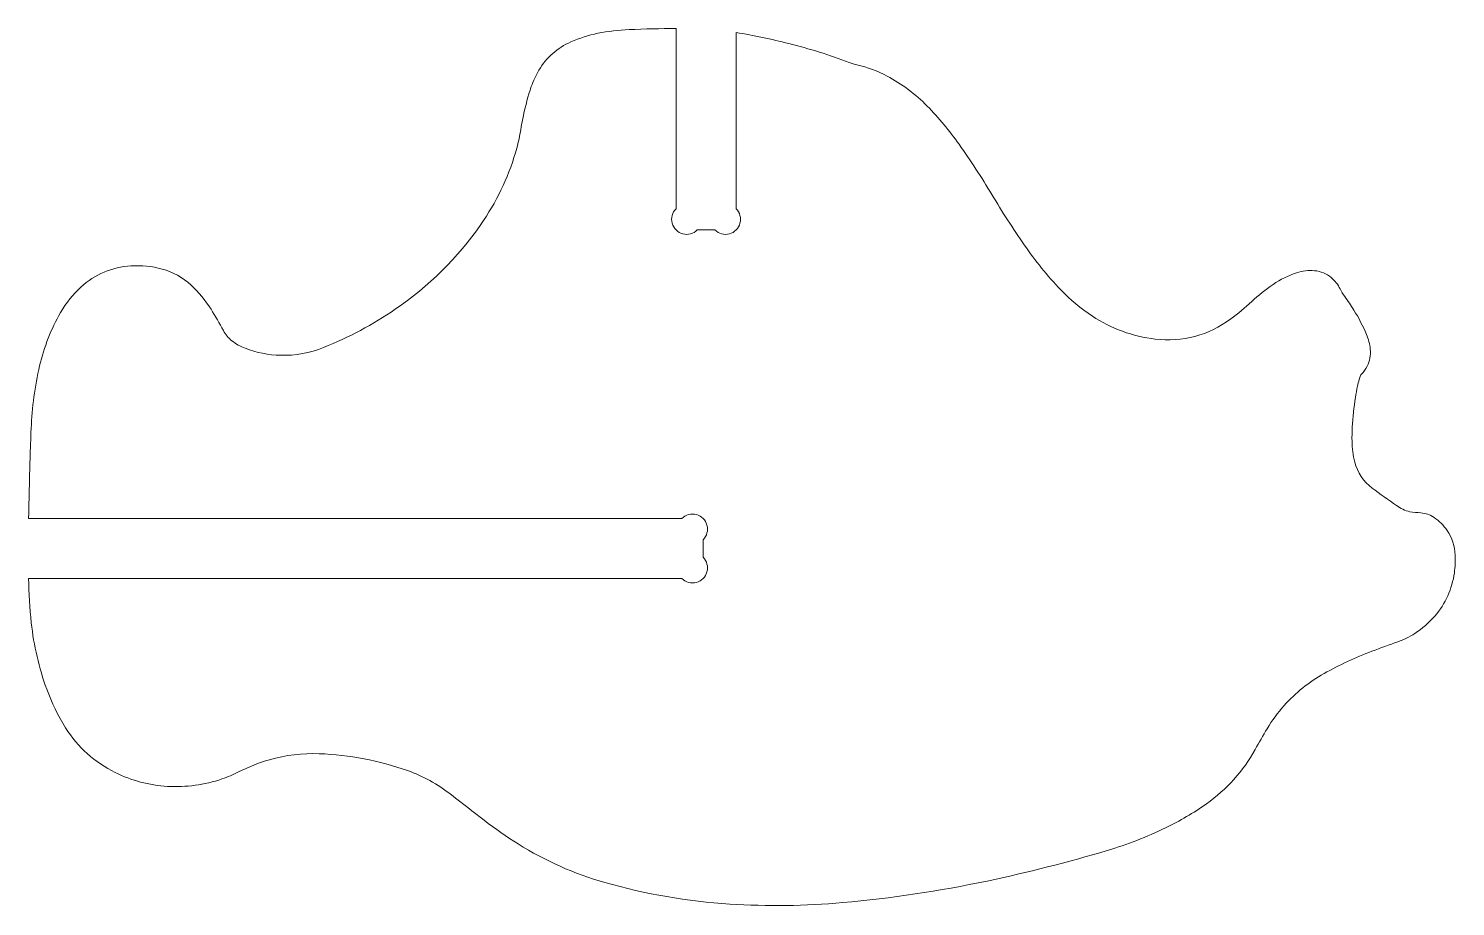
# Model space of a CAD drawing. Header units: millimetres. Extents: x -108 to 108, y -119 to 67.
# Drawn here: x -16.49 to 11.03, y -16.09 to 0.84 of the extents above; entities that cross this region are included whole.
import ezdxf

# ---------------------------------------------------------------- set-up
doc = ezdxf.new("R2010")
doc.units = ezdxf.units.MM
doc.header["$MEASUREMENT"] = 0
doc.layers.add('Capa 1', color=7, linetype='Continuous')

msp = doc.modelspace()

# ---------------------------------------------------------------- linework, layer by layer
at = {"layer": 'Capa 1', "color": 18, "lineweight": 9}
msp.add_open_spline([(-2.8399, 0.764), (-2.8399, 0.764), (-2.8401, -2.6363), (-2.8401, -2.6363), (-2.8401, -2.6363), (-2.767, -2.7094), (-2.7384, -2.8161), (-2.7652, -2.916), (-2.7652, -2.916), (-2.792, -3.0159), (-2.87, -3.094), (-2.9699, -3.1208), (-2.9699, -3.1208), (-3.0699, -3.1475), (-3.1765, -3.119), (-3.2497, -3.0458), (-3.2497, -3.0458), (-3.2497, -3.0458), (-3.5889, -3.0458), (-3.5889, -3.0458), (-3.5889, -3.0458), (-3.6621, -3.119), (-3.7687, -3.1475), (-3.8687, -3.1208), (-3.8687, -3.1208), (-3.9686, -3.094), (-4.0467, -3.0159), (-4.0734, -2.916), (-4.0734, -2.916), (-4.1002, -2.8161), (-4.0716, -2.7094), (-3.9985, -2.6363), (-3.9985, -2.6363), (-3.9985, -2.6363), (-3.9985, 0.8394), (-3.9985, 0.8394), (-3.9985, 0.8394), (-4.3005, 0.8382), (-4.6025, 0.8314), (-4.9043, 0.8191), (-4.9043, 0.8191), (-5.1062, 0.8109), (-5.3071, 0.7868), (-5.5052, 0.7469), (-5.5052, 0.7469), (-5.6846, 0.7108), (-5.8596, 0.6554), (-6.0272, 0.5816), (-6.0272, 0.5816), (-6.2834, 0.4689), (-6.4981, 0.2793), (-6.6417, 0.0389), (-6.6417, 0.0389), (-6.7022, -0.0624), (-6.752, -0.1697), (-6.7903, -0.2814), (-6.7903, -0.2814), (-6.8519, -0.4612), (-6.9018, -0.6447), (-6.9398, -0.8309), (-6.9398, -0.8309), (-6.9646, -0.9525), (-6.9877, -1.0744), (-7.0093, -1.1967), (-7.0093, -1.1967), (-7.0309, -1.319), (-7.0597, -1.4399), (-7.0956, -1.5588), (-7.0956, -1.5588), (-7.2444, -2.0516), (-7.4699, -2.5181), (-7.7637, -2.9408), (-7.7637, -2.9408), (-8.209, -3.5815), (-8.7678, -4.1356), (-9.4123, -4.5755), (-9.4123, -4.5755), (-9.8451, -4.871), (-10.309, -5.1185), (-10.7953, -5.3137), (-10.7953, -5.3137), (-11.0588, -5.4195), (-11.3411, -5.4704), (-11.6248, -5.4635), (-11.6248, -5.4635), (-11.8587, -5.4577), (-12.0899, -5.4117), (-12.3081, -5.3274), (-12.3081, -5.3274), (-12.3993, -5.2921), (-12.485, -5.244), (-12.5625, -5.1844), (-12.5625, -5.1844), (-12.6313, -5.1315), (-12.6879, -5.0644), (-12.7283, -4.9876), (-12.7283, -4.9876), (-12.8023, -4.8468), (-12.8819, -4.709), (-12.9668, -4.5744), (-12.9668, -4.5744), (-13.0746, -4.4034), (-13.2039, -4.2469), (-13.3515, -4.1087), (-13.3515, -4.1087), (-13.5089, -3.9612), (-13.7003, -3.8548), (-13.9087, -3.799), (-13.9087, -3.799), (-14.1057, -3.7462), (-14.3099, -3.7257), (-14.5135, -3.7381), (-14.5135, -3.7381), (-14.8711, -3.7599), (-15.2102, -3.9037), (-15.4744, -4.1458), (-15.4744, -4.1458), (-15.6294, -4.2878), (-15.7615, -4.4528), (-15.8663, -4.635), (-15.8663, -4.635), (-16.0509, -4.9563), (-16.1874, -5.303), (-16.2713, -5.664), (-16.2713, -5.664), (-16.3639, -6.0619), (-16.4188, -6.4675), (-16.4353, -6.8757), (-16.4353, -6.8757), (-16.4512, -7.2652), (-16.4633, -7.6548), (-16.4716, -8.0446), (-16.4716, -8.0446), (-16.4737, -8.1387), (-16.4758, -8.2329), (-16.478, -8.327), (-16.478, -8.327), (-16.4803, -8.4212), (-16.4825, -8.5153), (-16.4847, -8.6095), (-16.4847, -8.6095), (-16.4847, -8.6095), (-3.8864, -8.6095), (-3.8864, -8.6095), (-3.8864, -8.6095), (-3.8132, -8.5363), (-3.7066, -8.5078), (-3.6066, -8.5346), (-3.6066, -8.5346), (-3.5067, -8.5613), (-3.4287, -8.6394), (-3.4019, -8.7393), (-3.4019, -8.7393), (-3.3751, -8.8393), (-3.4037, -8.9459), (-3.4768, -9.019), (-3.4768, -9.019), (-3.4768, -9.019), (-3.4768, -9.3591), (-3.4768, -9.3591), (-3.4768, -9.3591), (-3.4037, -9.4322), (-3.3751, -9.5389), (-3.4019, -9.6388), (-3.4019, -9.6388), (-3.4287, -9.7387), (-3.5067, -9.8168), (-3.6066, -9.8436), (-3.6066, -9.8436), (-3.7066, -9.8703), (-3.8132, -9.8418), (-3.8864, -9.7686), (-3.8864, -9.7686), (-3.8864, -9.7686), (-16.4857, -9.7686), (-16.4857, -9.7686), (-16.4857, -9.7686), (-16.4807, -10.0537), (-16.4629, -10.3383), (-16.4324, -10.6218), (-16.4324, -10.6218), (-16.3854, -11.0594), (-16.2853, -11.4895), (-16.1343, -11.9029), (-16.1343, -11.9029), (-16.0392, -12.1633), (-15.9171, -12.4129), (-15.7699, -12.6478), (-15.7699, -12.6478), (-15.5378, -13.0183), (-15.2072, -13.3166), (-14.8149, -13.5096), (-14.8149, -13.5096), (-14.4995, -13.6648), (-14.1564, -13.7556), (-13.8054, -13.7767), (-13.8054, -13.7767), (-13.4492, -13.7982), (-13.0923, -13.7496), (-12.7548, -13.6337), (-12.7548, -13.6337), (-12.6455, -13.5962), (-12.5391, -13.5513), (-12.436, -13.4992), (-12.436, -13.4992), (-12.2444, -13.4025), (-12.0442, -13.3238), (-11.8381, -13.2641), (-11.8381, -13.2641), (-11.5267, -13.1739), (-11.2028, -13.1344), (-10.879, -13.147), (-10.879, -13.147), (-10.2988, -13.1696), (-9.7251, -13.2793), (-9.1775, -13.4721), (-9.1775, -13.4721), (-9.0293, -13.5243), (-8.8857, -13.5889), (-8.7483, -13.6651), (-8.7483, -13.6651), (-8.6017, -13.7464), (-8.4616, -13.8391), (-8.3294, -13.9423), (-8.3294, -13.9423), (-8.1197, -14.1062), (-7.9093, -14.2693), (-7.6984, -14.4316), (-7.6984, -14.4316), (-7.4872, -14.594), (-7.2685, -14.7464), (-7.0428, -14.8881), (-7.0428, -14.8881), (-6.5243, -15.2138), (-5.9621, -15.4639), (-5.3731, -15.6311), (-5.3731, -15.6311), (-4.5861, -15.8545), (-3.7778, -15.9938), (-2.9614, -16.0466), (-2.9614, -16.0466), (-2.236, -16.0935), (-1.5082, -16.0845), (-0.7842, -16.0197), (-0.7842, -16.0197), (0.1517, -15.936), (1.0817, -15.7966), (2.001, -15.6024), (2.001, -15.6024), (2.7806, -15.4377), (3.553, -15.2415), (4.3167, -15.0142), (4.3167, -15.0142), (4.7025, -14.8993), (5.0783, -14.7536), (5.4407, -14.5785), (5.4407, -14.5785), (5.7171, -14.4449), (5.9821, -14.2889), (6.233, -14.1121), (6.233, -14.1121), (6.6201, -13.8392), (6.9401, -13.4822), (7.1692, -13.0677), (7.1692, -13.0677), (7.2441, -12.9322), (7.3213, -12.7979), (7.4008, -12.6651), (7.4008, -12.6651), (7.4958, -12.5064), (7.6057, -12.3572), (7.729, -12.2195), (7.729, -12.2195), (7.9499, -11.9727), (8.2101, -11.7639), (8.4989, -11.6017), (8.4989, -11.6017), (8.7952, -11.4352), (9.1037, -11.2912), (9.4216, -11.1708), (9.4216, -11.1708), (9.5877, -11.1079), (9.7545, -11.0469), (9.922, -10.9876), (9.922, -10.9876), (10.0362, -10.9472), (10.1454, -10.8939), (10.2475, -10.8287), (10.2475, -10.8287), (10.3924, -10.7362), (10.5229, -10.623), (10.635, -10.4927), (10.635, -10.4927), (10.8385, -10.256), (10.9694, -9.9659), (11.0121, -9.6566), (11.0121, -9.6566), (11.0276, -9.5443), (11.0328, -9.4309), (11.0277, -9.3176), (11.0277, -9.3176), (11.02, -9.1479), (10.9661, -8.9835), (10.8717, -8.8422), (10.8717, -8.8422), (10.8049, -8.7422), (10.7192, -8.6563), (10.6194, -8.5893), (10.6194, -8.5893), (10.5438, -8.5385), (10.4562, -8.5085), (10.3653, -8.5023), (10.3653, -8.5023), (10.2947, -8.4974), (10.2242, -8.4897), (10.1542, -8.479), (10.1542, -8.479), (10.1063, -8.4718), (10.06, -8.4563), (10.0173, -8.4334), (10.0173, -8.4334), (9.9761, -8.4113), (9.9361, -8.3869), (9.8975, -8.3604), (9.8975, -8.3604), (9.7384, -8.2509), (9.5814, -8.1383), (9.4267, -8.0227), (9.4267, -8.0227), (9.2611, -7.8989), (9.1426, -7.7221), (9.0909, -7.5219), (9.0909, -7.5219), (9.0574, -7.392), (9.0396, -7.2586), (9.0378, -7.1245), (9.0378, -7.1245), (9.0366, -7.0327), (9.0385, -6.9409), (9.0435, -6.8493), (9.0435, -6.8493), (9.0539, -6.6569), (9.074, -6.4652), (9.1036, -6.2748), (9.1036, -6.2748), (9.1149, -6.2024), (9.128, -6.1304), (9.1431, -6.0587), (9.1431, -6.0587), (9.1524, -6.0143), (9.1637, -5.9703), (9.1767, -5.9269), (9.1767, -5.9269), (9.1844, -5.9013), (9.1936, -5.8762), (9.2041, -5.8516), (9.2041, -5.8516), (9.2075, -5.8437), (9.2123, -5.8364), (9.2182, -5.8301), (9.2182, -5.8301), (9.2622, -5.7837), (9.2993, -5.7313), (9.3286, -5.6745), (9.3286, -5.6745), (9.3805, -5.5736), (9.4019, -5.4599), (9.39, -5.3471), (9.39, -5.3471), (9.3797, -5.2486), (9.355, -5.1522), (9.3166, -5.0609), (9.3166, -5.0609), (9.248, -4.8978), (9.1663, -4.7406), (9.0721, -4.5908), (9.0721, -4.5908), (9.0162, -4.5018), (8.9577, -4.4145), (8.8967, -4.329), (8.8967, -4.329), (8.8638, -4.2828), (8.8346, -4.2342), (8.8094, -4.1835), (8.8094, -4.1835), (8.7676, -4.0995), (8.709, -4.025), (8.6373, -3.9646), (8.6373, -3.9646), (8.5464, -3.8881), (8.4342, -3.8414), (8.3158, -3.8311), (8.3158, -3.8311), (8.199, -3.8208), (8.0814, -3.8346), (7.97, -3.8715), (7.97, -3.8715), (7.809, -3.9249), (7.6562, -4.0006), (7.5162, -4.0963), (7.5162, -4.0963), (7.3707, -4.1957), (7.2327, -4.3055), (7.1032, -4.425), (7.1032, -4.425), (6.9738, -4.5443), (6.8385, -4.657), (6.6976, -4.7626), (6.6976, -4.7626), (6.2812, -5.0749), (5.7599, -5.2143), (5.2431, -5.1517), (5.2431, -5.1517), (4.8098, -5.0992), (4.3943, -4.9469), (4.0298, -4.7068), (4.0298, -4.7068), (3.8084, -4.561), (3.6041, -4.3907), (3.4208, -4.1991), (3.4208, -4.1991), (3.1636, -3.9303), (2.9283, -3.6412), (2.7172, -3.3348), (2.7172, -3.3348), (2.4984, -3.0173), (2.2899, -2.6929), (2.0918, -2.3621), (2.0918, -2.3621), (1.8938, -2.0312), (1.6828, -1.7082), (1.4594, -1.3938), (1.4594, -1.3938), (1.2738, -1.1326), (1.0684, -0.886), (0.8451, -0.6561), (0.8451, -0.6561), (0.6191, -0.4234), (0.3577, -0.2281), (0.0704, -0.0773), (0.0704, -0.0773), (-0.1127, 0.0188), (-0.3073, 0.091), (-0.5088, 0.1377), (-0.5088, 0.1377), (-0.5591, 0.1493), (-0.6084, 0.1644), (-0.6566, 0.1828), (-0.6566, 0.1828), (-1.038, 0.3289), (-1.4279, 0.4517), (-1.8242, 0.5505), (-1.8242, 0.5505), (-2.16, 0.6342), (-2.4988, 0.7054), (-2.8399, 0.764)], degree=3, knots=[0, 0, 0, 0, 0.0086957, 0.0086957, 0.0086957, 0.0086957, 0.0173913, 0.0173913, 0.0173913, 0.0173913, 0.026087, 0.026087, 0.026087, 0.026087, 0.0347826, 0.0347826, 0.0347826, 0.0347826, 0.0434783, 0.0434783, 0.0434783, 0.0434783, 0.0521739, 0.0521739, 0.0521739, 0.0521739, 0.0608696, 0.0608696, 0.0608696, 0.0608696, 0.0695652, 0.0695652, 0.0695652, 0.0695652, 0.0782609, 0.0782609, 0.0782609, 0.0782609, 0.0869565, 0.0869565, 0.0869565, 0.0869565, 0.0956522, 0.0956522, 0.0956522, 0.0956522, 0.1043478, 0.1043478, 0.1043478, 0.1043478, 0.1130435, 0.1130435, 0.1130435, 0.1130435, 0.1217391, 0.1217391, 0.1217391, 0.1217391, 0.1304348, 0.1304348, 0.1304348, 0.1304348, 0.1391304, 0.1391304, 0.1391304, 0.1391304, 0.1478261, 0.1478261, 0.1478261, 0.1478261, 0.1565217, 0.1565217, 0.1565217, 0.1565217, 0.1652174, 0.1652174, 0.1652174, 0.1652174, 0.173913, 0.173913, 0.173913, 0.173913, 0.1826087, 0.1826087, 0.1826087, 0.1826087, 0.1913043, 0.1913043, 0.1913043, 0.1913043, 0.2, 0.2, 0.2, 0.2, 0.2086957, 0.2086957, 0.2086957, 0.2086957, 0.2173913, 0.2173913, 0.2173913, 0.2173913, 0.226087, 0.226087, 0.226087, 0.226087, 0.2347826, 0.2347826, 0.2347826, 0.2347826, 0.2434783, 0.2434783, 0.2434783, 0.2434783, 0.2521739, 0.2521739, 0.2521739, 0.2521739, 0.2608696, 0.2608696, 0.2608696, 0.2608696, 0.2695652, 0.2695652, 0.2695652, 0.2695652, 0.2782609, 0.2782609, 0.2782609, 0.2782609, 0.2869565, 0.2869565, 0.2869565, 0.2869565, 0.2956522, 0.2956522, 0.2956522, 0.2956522, 0.3043478, 0.3043478, 0.3043478, 0.3043478, 0.3130435, 0.3130435, 0.3130435, 0.3130435, 0.3217391, 0.3217391, 0.3217391, 0.3217391, 0.3304348, 0.3304348, 0.3304348, 0.3304348, 0.3391304, 0.3391304, 0.3391304, 0.3391304, 0.3478261, 0.3478261, 0.3478261, 0.3478261, 0.3565217, 0.3565217, 0.3565217, 0.3565217, 0.3652174, 0.3652174, 0.3652174, 0.3652174, 0.373913, 0.373913, 0.373913, 0.373913, 0.3826087, 0.3826087, 0.3826087, 0.3826087, 0.3913043, 0.3913043, 0.3913043, 0.3913043, 0.4, 0.4, 0.4, 0.4, 0.4086957, 0.4086957, 0.4086957, 0.4086957, 0.4173913, 0.4173913, 0.4173913, 0.4173913, 0.426087, 0.426087, 0.426087, 0.426087, 0.4347826, 0.4347826, 0.4347826, 0.4347826, 0.4434783, 0.4434783, 0.4434783, 0.4434783, 0.4521739, 0.4521739, 0.4521739, 0.4521739, 0.4608696, 0.4608696, 0.4608696, 0.4608696, 0.4695652, 0.4695652, 0.4695652, 0.4695652, 0.4782609, 0.4782609, 0.4782609, 0.4782609, 0.4869565, 0.4869565, 0.4869565, 0.4869565, 0.4956522, 0.4956522, 0.4956522, 0.4956522, 0.5043478, 0.5043478, 0.5043478, 0.5043478, 0.5130435, 0.5130435, 0.5130435, 0.5130435, 0.5217391, 0.5217391, 0.5217391, 0.5217391, 0.5304348, 0.5304348, 0.5304348, 0.5304348, 0.5391304, 0.5391304, 0.5391304, 0.5391304, 0.5478261, 0.5478261, 0.5478261, 0.5478261, 0.5565217, 0.5565217, 0.5565217, 0.5565217, 0.5652174, 0.5652174, 0.5652174, 0.5652174, 0.573913, 0.573913, 0.573913, 0.573913, 0.5826087, 0.5826087, 0.5826087, 0.5826087, 0.5913043, 0.5913043, 0.5913043, 0.5913043, 0.6, 0.6, 0.6, 0.6, 0.6086957, 0.6086957, 0.6086957, 0.6086957, 0.6173913, 0.6173913, 0.6173913, 0.6173913, 0.626087, 0.626087, 0.626087, 0.626087, 0.6347826, 0.6347826, 0.6347826, 0.6347826, 0.6434783, 0.6434783, 0.6434783, 0.6434783, 0.6521739, 0.6521739, 0.6521739, 0.6521739, 0.6608696, 0.6608696, 0.6608696, 0.6608696, 0.6695652, 0.6695652, 0.6695652, 0.6695652, 0.6782609, 0.6782609, 0.6782609, 0.6782609, 0.6869565, 0.6869565, 0.6869565, 0.6869565, 0.6956522, 0.6956522, 0.6956522, 0.6956522, 0.7043478, 0.7043478, 0.7043478, 0.7043478, 0.7130435, 0.7130435, 0.7130435, 0.7130435, 0.7217391, 0.7217391, 0.7217391, 0.7217391, 0.7304348, 0.7304348, 0.7304348, 0.7304348, 0.7391304, 0.7391304, 0.7391304, 0.7391304, 0.7478261, 0.7478261, 0.7478261, 0.7478261, 0.7565217, 0.7565217, 0.7565217, 0.7565217, 0.7652174, 0.7652174, 0.7652174, 0.7652174, 0.773913, 0.773913, 0.773913, 0.773913, 0.7826087, 0.7826087, 0.7826087, 0.7826087, 0.7913043, 0.7913043, 0.7913043, 0.7913043, 0.8, 0.8, 0.8, 0.8, 0.8086957, 0.8086957, 0.8086957, 0.8086957, 0.8173913, 0.8173913, 0.8173913, 0.8173913, 0.826087, 0.826087, 0.826087, 0.826087, 0.8347826, 0.8347826, 0.8347826, 0.8347826, 0.8434783, 0.8434783, 0.8434783, 0.8434783, 0.8521739, 0.8521739, 0.8521739, 0.8521739, 0.8608696, 0.8608696, 0.8608696, 0.8608696, 0.8695652, 0.8695652, 0.8695652, 0.8695652, 0.8782609, 0.8782609, 0.8782609, 0.8782609, 0.8869565, 0.8869565, 0.8869565, 0.8869565, 0.8956522, 0.8956522, 0.8956522, 0.8956522, 0.9043478, 0.9043478, 0.9043478, 0.9043478, 0.9130435, 0.9130435, 0.9130435, 0.9130435, 0.9217391, 0.9217391, 0.9217391, 0.9217391, 0.9304348, 0.9304348, 0.9304348, 0.9304348, 0.9391304, 0.9391304, 0.9391304, 0.9391304, 0.9478261, 0.9478261, 0.9478261, 0.9478261, 0.9565217, 0.9565217, 0.9565217, 0.9565217, 0.9652174, 0.9652174, 0.9652174, 0.9652174, 0.973913, 0.973913, 0.973913, 0.973913, 0.9826087, 0.9826087, 0.9826087, 0.9826087, 1, 1, 1, 1], dxfattribs=at)

doc.saveas('drawing.dxf')
